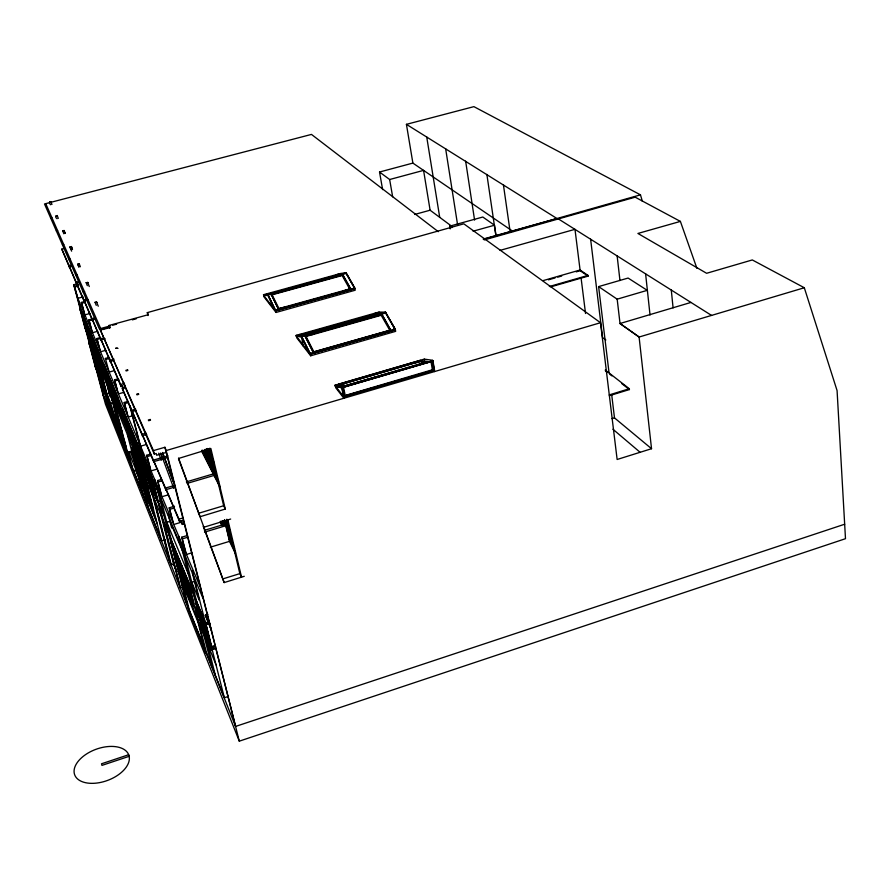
<?xml version="1.0" encoding="UTF-8"?>
<svg xmlns="http://www.w3.org/2000/svg" width="890" height="890" viewBox="0 0 890 890"><rect width="100%" height="100%" fill="white"/><g stroke="black" fill="none" stroke-linecap="round" stroke-linejoin="round"><path stroke-width="1.33" d="M132.421 467.684L128.405 452.387L132.02 450.93M128.638 754.742L101.527 763.787L101.961 765.389L129.117 756.322M76.373 284.032L73.759 284.756L105.432 404.049L239.288 741.17L845.489 538.695L837.078 390.588L804.304 287.748L752.306 259.947L706.615 273.286L637.919 233.458L680.394 221.41L696.903 268.324M165.351 539.618L161.613 540.753L102.606 393.391L235.583 726.429L844.677 524.221M188.001 581.07L172.171 542.633L171.381 542.878L187.178 581.315L188.146 581.003L206.569 653.293L224.336 697.76L228.274 696.481M214.312 645.695L211.698 646.529L206.146 624.535L210.085 623.3M208.393 623.59L205.557 623.979L211.464 647.341L215.402 646.084M215.591 646.54L211.464 647.341M211.197 649.466L215.169 648.209M196.712 601.785L195.867 602.04L202.442 627.917L211.386 649.923L215.358 648.665M205.657 652.492L206.269 652.303M189.359 609.973L188.769 610.162L205.946 653.482L206.569 653.293M202.442 627.917L203.276 627.661L208.961 641.601M203.232 526.357L224.158 582.583L244.261 576.297M609.038 372.754L598.614 286.591L628.106 278.058L647.252 290.34L617.171 299.174L620.03 323.548L639.098 337.021L651.536 448.716L617.137 459.485L600.505 322.725L463.812 223.824L147.295 312.635L148.007 315.55M211.542 630.654L205.334 615.124L207.948 614.311M198.47 621.487L197.847 621.687L205.946 653.482M198.481 621.71L197.858 621.91L180.948 579.88L181.549 579.702M208.316 621.932L204.533 623.122L211.386 649.923M208.505 622.377L204.711 623.567L195.867 602.04M196.423 603.787L204.522 623.501L205.379 623.234L197.268 603.531L196.423 603.787L202.253 626.749L203.087 626.482L210.263 644.071M171.381 542.878L176.954 564.56L192.919 603.809L193.742 603.553L177.733 564.327L172.171 542.633M171.514 540.664L170.724 540.898L177.01 565.339L193.797 606.657L194.621 606.402L202.275 625.192M169.133 560.01L171.236 564.839L174.173 563.949M222.522 578.99L239.844 573.638L241.524 577.132L227.873 519.882M612.053 418.634L614.489 417.888L651.536 448.716M181.193 580.669L181.794 580.48M195.199 581.237L191.773 582.294L199.282 600.361L192.44 573.316M180.303 587.99L182.973 587.166M609.283 394.893L629.319 388.741L629.419 389.564L609.383 395.705M203.877 527.225L230.655 519.048M173.928 562.825L173.372 563.003L176.91 571.781M176.954 564.56L177.733 564.327M177.01 565.339L177.789 565.106M178.69 458.428L210.863 448.538L225.292 509.047L200.039 516.734L178.478 458.773M224.591 519.727L229.398 539.83L230.265 539.562L234.526 548.296M187.123 535.58L181.794 537.182L186.455 554.47L191.762 552.857M210.34 547.194L230.388 541.087M204.422 530.34L225.715 523.91L228.374 533.31M182.494 538.817L187.668 537.249M204.5 532.153L226.505 525.5M175.308 486.908L166.163 489.611L178.979 519.159L182.728 518.036M198.459 513.319L223.646 505.754L225.292 509.047M166.163 489.611L179.613 521.662L183.351 520.539M174.529 506.221L169.234 507.801L173.75 524.499L181.66 522.119M180.715 520.728L182.328 524.433L184.197 523.876M639.109 337.021L804.304 287.748M169.879 509.303L173.862 508.123M690.963 302.433L619.996 323.526L639.109 337.021M187.067 483.426L214.49 475.305L219.396 484.905M148.352 495.63L147.64 495.83L139.341 475.327L132.643 449.661L133.333 449.461L141.521 469.375L140.809 469.586L132.643 449.661M131.987 447.592L139.374 475.861L148.319 497.988L149.031 497.777L141.499 468.808L140.787 469.019L131.987 447.592L132.677 447.392L143.29 488.076M150.043 499.913L149.331 500.124L151.111 504.508L151.823 504.296L142.945 472.601L142.233 472.812L143.969 477.062L144.692 476.851M161.546 479.387L157.597 480.555L161.969 496.709L168.544 494.762M137.727 460.519L141.588 469.898L149.464 500.792L150.165 500.58M154.682 493.171L149.442 480.555L148.686 480.778L163.827 515.132M158.264 501.76L160.334 501.148M152.991 507.534L149.464 500.792M340.024 384.914L346.332 383.067M414.428 363.165L419.735 361.596L426.944 362.664M341.571 386.883L341.816 387.818L335.408 386.071L343.807 396.862L434.531 370.184L432.918 360.695L341.571 386.883L334.985 385.214L335.23 386.127L341.816 387.818L432.729 361.184L432.484 360.261L424.285 359.115L334.985 385.214M147.295 312.635L148.396 314.671L109.014 325.462L109.737 327.042L100.214 329.656L153.425 450.607L164.917 447.27L166.185 450.551L600.505 322.725M158.197 481.957L162.147 480.789M201.518 450.974L212.076 471.678L212.955 471.422M207.459 448.504L213.455 473.013L214.334 472.757L218.718 481.301M167.287 457.683L153.992 461.565L165.484 488.054L173.305 485.74M186.344 481.891L213.722 473.792L209.951 466.416M338.745 384.213L420.125 360.428L427.801 361.54L345.02 385.771L338.745 384.213L338.99 385.125M340.748 384.513L422.038 360.739M340.314 384.736L420.369 361.329L428.046 362.453M335.408 386.071L335.752 387.784L343.874 398.253L341.649 386.994L432.918 360.695M342.861 387.35L432.095 361.207L433.63 370.173L344.641 396.339L342.583 387.005L344.641 396.339M344.363 395.994L433.63 370.173M343.529 396.517L434.531 370.184M150.721 454.089L146.772 455.246L151.022 470.888L157.586 468.963M139.341 475.327L140.03 475.127L147.306 493.06M139.374 475.861L140.053 475.661M146.761 474.481L146.027 474.704L137.327 453.733L138.05 453.522L132.721 433.007L131.998 433.219L140.576 453.678L141.321 453.466L143.023 460.03M151.155 475.761L147.684 467.517L153.225 488.955L156.228 496.186L149.52 480.322L148.775 480.544L156.362 498.812L150.432 475.85L151.333 475.516L143.056 455.891L142.3 456.103L150.566 475.75L157.063 500.97M133.177 435.21L132.176 431.339L131.453 431.561L137.472 454.69L146.783 477.162L147.518 476.951L146.483 474.448M131.453 431.561L140.631 453.444L141.376 453.221L149.275 483.726M137.472 454.69L138.184 454.478L134.179 439.07M100.214 329.656L154.304 454.067L156.217 453.5L156.662 455.246L166.219 452.454M147.328 456.548L151.289 455.391M143.702 457.805L142.945 458.027L150.432 475.85M146.694 434.465L142.734 435.599L153.369 460.13L167.965 455.869M140.553 446.202L145.804 444.677M128.405 452.387L131.019 451.63M127.659 431.016L128.349 430.816L122.486 408.321L121.785 408.532L127.659 431.016L136.337 451.953L137.049 451.742M385.737 313.013L385.515 312.168L301.343 336.053L310.187 354.131L395.36 329.901L395.316 329.233L385.548 312.312L395.371 329.712L310.187 353.942L301.443 336.743L296.259 336.031L310.343 354.153L395.371 329.712L395.661 331.347L310.677 355.789L296.748 337.822L296.415 336.231M549.353 286.513L588.001 275.411L588.09 276.123L550.788 286.847M121.785 408.532L130.329 428.902L131.053 428.691L137.082 451.853L143.902 468.251M131.019 428.958L130.296 429.169L122.297 410.112L122.998 409.912L131.064 429.314M128.204 429.859L127.515 430.059L135.603 449.584M136.215 410.379L132.276 411.503L142.155 434.276L146.105 433.13M312.012 334.762L306.071 336.464L313.903 351.917L389.82 330.346L381.187 315.282L312.034 334.818M543.1 280.617L580.08 270.015L588.001 275.411M548.485 279.816L555.082 277.925M557.73 277.168L561.69 276.022M576.208 271.862L580.169 270.727L588.09 276.123M124.711 384.947L125.401 387.617L122.286 388.496L131.731 410.268L135.669 409.144M121.897 416.743L122.575 416.542L117.291 396.339M104.664 366.324L109.77 385.737L115.255 398.931L114.588 399.12L109.403 379.363L104.008 366.502L104.664 366.324L110.071 379.374L116.123 402.803L122.475 418.511L123.154 418.322L117.358 396.139L116.612 396.54L110.916 382.956L111.584 382.767L117.28 396.528M128.138 401.368L124.222 402.48L128.193 417.043L133.4 415.552M119.905 427.456L120.55 427.267L119.127 423.751L118.481 423.929L119.905 427.456L111.895 398.92L112.54 398.731M484.104 239.176L640.466 194.843L642.369 201.296M300.787 335.096L374.701 314.27L380.442 314.393M109.77 385.737L109.125 385.915L115.144 400.834L115.811 400.645L119.961 410.624M105.688 390.666L105.087 390.832L103.418 386.716L104.019 386.549L110.627 403.137L113.13 402.436L115.222 408.766M113.297 402.325L113.942 402.147M116.123 402.803L116.79 402.614L122.575 416.542M124.7 403.593L128.616 402.48M390.866 329.945L313.269 352.006L304.947 335.575L381.676 313.947L390.91 330.613L381.676 313.947M301.343 336.053L310.109 353.464L395.316 329.233M313.347 352.674L338.756 345.442M341.426 344.686L349.447 342.405M353.464 341.259L357.48 340.125M360.15 339.357L368.171 337.076M372.187 335.942L376.203 334.796M378.873 334.039L386.894 331.759M484.216 239.933L635.182 197.18L680.394 221.41M345.009 290.396L349.714 289.072L342.138 275.533L272.118 294.824L279.015 308.697L284.622 307.172M113.197 360.617L110.516 361.362L120.55 384.491L124.455 383.39M303.445 346.466L301.443 336.743L296.403 336.231L296.17 335.385L378.984 312.067L385.515 312.168M300.264 334.907L376.526 313.658M110.516 361.362L121.107 386.627L122.653 386.193L123.143 388.096M299.852 335.308L299.63 334.473L304.536 334.94L381.198 313.325L375.091 313.213L375.313 314.048L380.197 314.148M103.518 387.272L105.443 392.023L106.055 391.845M301.421 336.72L384.402 313.391M304.947 335.575L305.025 336.242L381.732 314.615M106.922 394.003L109.381 393.313L113.13 402.436M118.459 378.706L114.532 379.808L118.381 393.903L123.599 392.423M121.83 430.749L118.615 424.586L111.606 397.964L112.251 397.786L122.331 436.1M276.034 312.457L355.188 290.229L354.799 288.015L346.21 272.807L340.781 273.43L263.518 294.712L264.063 296.993L276.034 312.457L267.89 295.313L263.74 295.491L275.7 310.922L354.899 288.705L275.522 310.699L267.734 294.434L346.21 272.807L346.433 273.686M500.091 250.368L574.985 229.331L580.169 270.727M104.052 373.7L104.697 373.522L99.669 354.431L99.024 354.609L94.051 342.75L94.674 342.572L99.669 354.632M109.337 357.357L105.398 358.447L109.136 372.098L114.376 370.629M101.16 365.367L92.872 346.722L88.01 328.343L88.622 328.165L93.361 339.646L99.013 361.529L104.586 375.335L105.22 375.146L99.702 354.187L99.057 354.365L93.572 341.293L94.195 341.126L99.636 361.696L99.013 361.874L93.572 341.293M101.671 380.442L101.082 380.608L95.108 365.868L95.686 365.701L101.182 379.207M103.507 364.967L109.103 386.249L109.759 386.06L104.163 364.789L103.507 364.967L109.459 379.151L110.126 378.962L115.811 400.645M109.403 379.363L110.071 379.185M152.802 496.275L89.412 342.294L88.822 342.461L95.375 367.147L103.685 386.026M110.382 381.365L111.061 381.176L116.757 402.925L116.101 403.114L110.382 381.365L116.668 396.339L122.475 418.511M114.977 380.842L118.904 379.741M473.091 231.2L494.495 225.226L496.042 235.705M271.717 293.277L275.711 292.165M287.67 288.838L291.653 287.726M294.312 286.992L298.306 285.879M303.624 284.399L314.259 281.44M323.559 278.848L330.212 277.001M332.871 276.267L336.854 275.155M483.17 239.087L556.973 218.517L406.43 124.344L412.882 163.093L513.107 231.511M109.759 358.314L105.81 359.415L105.398 358.447M99.013 361.529L99.636 361.351L104.697 373.522M105.187 338.756L101.182 339.858L110.06 360.317L114.065 359.193M95.375 367.147L95.953 366.98L99.903 376.704M99.346 366.68L98.734 366.858L97.099 362.864L97.711 362.697L105.443 392.023M268.88 294.134L273.241 292.921M332.148 276.69L340.336 275.088M99.524 337.788L96.888 338.523L100.514 351.75L105.788 350.293M95.764 358.091L95.152 358.258L89.289 343.963L89.879 343.807L95.853 358.57M271.072 294L278.392 308.741L350.66 288.672L350.716 289.306L278.481 309.375L271.072 294L342.594 274.287L350.66 288.672M267.734 294.434L275.444 310.065L354.799 288.015M414.629 214.468L430.104 210.218L451.953 226.427M450.184 228.886L449.739 226.16L482.814 217.027L494.495 225.226M102.617 329.578L110.46 327.42M91.581 319.154L88.911 319.877L92.438 332.715L97.766 331.258M142.111 454.968L80.378 308.285L79.8 308.485L85.874 322.948L86.475 322.792L92.883 347.078L93.495 346.911L88.154 326.764L87.543 326.93L92.76 339.346L93.383 339.179L98.467 358.414M88.01 328.343L92.727 339.613L93.361 339.435M91.18 340.837L90.58 341.003L84.817 327.097L85.407 326.942L80.801 309.587L80.2 309.753L85.885 323.293L86.497 323.126M97.266 339.424L101.237 338.322M95.074 318.887L92.404 319.61L100.759 338.879L103.429 338.144M79.8 308.485L84.995 328.043L96.676 354.587M263.518 294.712L267.745 294.523L346.266 273.441M267.812 295.068L342.283 274.543M270.549 294.59L342.45 274.788M271.161 294.635L342.65 274.921L350.716 289.306M92.872 346.722L93.483 346.555L98.289 358.125L97.666 358.303L92.727 339.613M95.052 302.289L96.799 302.355L95.052 302.289L96.254 305.359M88.232 299.652L84.216 300.742L92.004 318.698L94.674 317.975M89.278 320.723L93.283 319.632M84.995 328.043L85.585 327.876L88.689 335.352M110.082 325.951L99.346 328.888L44.5 203.966L311.467 134.412L438.281 231.678M112.696 325.228L116.623 324.16M132.321 319.855L136.237 318.776M85.329 301.365L81.446 302.411L84.873 314.882L90.035 313.469M412.882 163.093L379.529 172.026L389.653 179.513L423.573 170.379L430.104 210.218M86.141 282.631L87.821 282.675L86.141 282.631L87.331 285.657M83.137 291.953L84.606 291.553M73.759 284.756L77.853 298.317L83.082 296.904M79.154 282.419L76.562 283.109L83.849 299.897L86.519 299.174M81.791 303.201L84.383 302.5M77.775 264.141L79.388 264.174L77.775 264.141L78.743 266.711M71.934 265.509L69.242 266.221L76.217 282.319L78.809 281.618M76.217 282.319L77.052 284.956L78.353 284.6M78.442 285.134L74.515 286.191L103.418 395.082M74.838 286.936L77.463 286.235M70.944 249.489L69.976 246.919L71.345 246.552L72.502 249.512M69.976 246.919L71.534 246.942M64.436 248.421L61.811 249.111L69.075 265.854L71.689 265.164M75.795 275.244L77.23 274.854M68.897 259.546L70.288 259.179M406.43 124.344L473.903 106.644L640.466 194.843M63.846 233.781L62.701 230.844L64.024 230.499L65.17 233.436M64.191 230.855L62.701 230.844M62.422 244.783L63.769 244.439M55.892 215.803C59.241 215.246 53.255 216.114 57.027 218.718M56.315 230.877L57.627 230.543M49.584 201.863C52.788 201.285 47.014 202.23 50.708 204.767M50.552 217.761L51.831 217.427M133.567 470.543L135.525 470.076L157.319 524.221M342.216 273.975L337.132 274.465L337.343 275.233L339.88 274.999M266.722 293.856L270.76 293.667L270.972 294.457M263.729 295.502L267.968 295.313L267.745 294.523M379.04 312.713L381.665 312.835M296.17 335.385L301.309 335.897L301.543 336.754M341.204 385.214L343.573 385.804M558.397 218.929L711.588 315.438M598.614 286.591L617.193 299.196M449.739 226.16L451.797 227.684M605.834 339.958L602.563 337.51L590.615 239.188M605.267 369.995L629.319 388.741M605.367 370.796L607.547 372.498M609.739 374.201L611.919 375.914M621.765 383.59L629.419 389.564M612.932 429.236L640.11 452.298M432.095 361.207L433.297 369.839M393.525 327.798L395.371 329.712M385.593 312.98L395.36 329.901M346.332 273.686L354.242 287.548M346.933 274.61L354.187 287.481M210.396 455.624L214.156 462.867M203.632 450.83L205.401 454.289L204.478 450.429M210.507 464.235L205.679 454.823L204.444 449.684M217.305 477.507L214.167 471.366L208.816 449.005M202.753 450.129L211.264 466.738M204.233 454.378L209.217 464.113M201.897 450.385L210.986 468.185L206.458 449.283M213.455 473.013L219.696 485.228M201.796 450.429L204.311 455.346M207.448 461.498L208.705 463.957M220.342 487.898L213.611 474.704L207.604 449.595M305.025 336.242L312.746 351.494M226.494 523.164L229.865 529.973M221.955 521.551L223.334 524.366L222.433 520.639M233.503 545.214L230.121 538.294L225.893 520.617M221.298 521.151L223.668 525.99M220.653 521.451L222.411 525.056M230.988 542.322L232.19 544.78M220.453 521.407L222.222 525.033M229.398 539.83L235.483 552.301M220.142 521.996L221.955 525.734M235.505 553.658L229.52 541.354L224.425 520.038M178.567 458.094L224.158 582.583M121.797 385.37L123.387 389.041M76.707 284.155L69.075 265.854M77.052 284.956L84.35 301.788L83.849 299.897M77.853 298.317L84.539 314.07L81.446 302.411M84.873 314.882L92.082 331.859L88.911 319.877M92.438 332.715L100.125 350.827L96.888 338.523M100.514 351.75L108.725 371.119M109.136 372.098L117.936 392.846L114.532 379.808M118.381 393.903L127.715 415.908L124.222 402.48M128.193 417.043L150.455 469.564L146.772 455.246M151.022 470.888L161.368 495.285L157.597 480.555M161.969 496.709L173.105 522.964L169.234 507.801M173.75 524.499L185.754 552.812L181.794 537.182M186.455 554.47L199.827 585.998M143.234 456.581L202.842 597.991M184.82 556.573L169.99 521.317L166.797 522.274L188.313 573.994M80.801 309.587L86.552 323.471M132.721 433.007L141.365 453.811M85.373 326.697L90.513 339.046M93.483 346.355L95.653 351.583M97.566 356.189L91.036 334.117M99.636 361.162L101.927 366.658L97.221 348.824M104.408 372.621L102.072 367.014L97.366 349.158M109.782 385.548L112.262 391.511L107.412 373.066M114.443 396.762L112.418 391.889L107.568 373.433M116.801 402.436L119.416 408.733M122.253 415.563L119.583 409.133L114.476 389.865M135.814 448.159L128.204 429.636L123.31 410.857M138.061 453.322L146.494 473.591L144.38 465.292M155.739 495.697L157.308 499.479M205.334 615.124L211.153 629.108M102.172 367.815L113.286 394.57M121.029 413.194L135.035 446.902M87.053 333.439L150.021 485.528M153.992 498.155L162.47 518.725M162.903 519.771L205.401 622.844M172.56 543.812L176.109 552.434L181.382 573.027L177.8 564.238M197.591 604.588L200.072 610.596L205.735 632.701L208.271 638.92L202.742 617.082L200.228 610.974M204.433 621.187L202.898 617.471L210.429 646.852L202.253 626.749M98.223 364.411L100.937 372.91L99.624 369.695M114.165 403.192L113.041 400.455L117.091 414.284M143.513 474.537L144.914 477.952M170.724 540.898L187.323 581.259L193.797 606.657M88.822 342.461L95.097 357.736L95.697 357.569L105.309 393.881M111.606 397.964L113.219 401.891L113.864 401.702L123.988 440.205M114.499 405.996L115.066 407.375M146.494 484.026L145.782 482.302L147.351 488.343M135.847 458.862L139.619 468.062M139.819 468.552L143.691 478.008M101.015 374.957L101.783 377.015M146.65 486.619L148.196 490.579M192.885 601.217L181.616 573.583L176.331 552.979L187.968 581.237L193.364 602.397M203.076 626.193L205.568 632.323M208.427 639.32L210.485 644.371M137.917 466.761L141.699 476.039M141.899 476.528L144.48 482.87L140.286 466.749M174.752 557.663L187.99 590.137M102.517 380.642L103.841 383.901L102.45 378.639M118.659 420.269L118.092 418.867L119.538 424.363L118.96 422.961M148.341 493.127L149.754 496.609M95.63 365.345L97.455 369.828M99.547 374.957L100.948 378.439M143.768 483.993L139.964 474.626L133.778 450.93L137.527 460.041L143.969 484.483L147.44 493.038M103.896 385.871L104.564 387.506L102.139 378.328M130.229 451.453L147.529 494.095M178.456 572.059L216.003 664.808M98.846 377.838L117.725 424.675M121.407 433.808L124.934 442.541M128.816 452.176L156.329 520.383M176.565 571.436L173.617 564.115L159.521 509.436M99.702 381.087L113.52 415.419L122.753 443.476M122.331 437.29L125.857 446.057M180.014 586.833L180.459 587.945L151.934 477.218M189.37 610.251L203.543 645.717M57.171 215.469L58.306 218.384M50.819 201.541L51.954 204.444M96.565 301.877L98.256 306.238M87.609 282.23L89.278 286.547M79.188 263.763L80.356 266.744M71.345 246.552L72.312 249.122M77.975 264.553L78.943 267.122M64.024 230.499L64.992 233.069M70.165 247.309L71.612 251.158M158.72 453.166L161.29 460.23M162.514 452.454L175.475 487.32M162.648 453.01L173.194 481.39M160.701 452.999L173.806 488.376M160.934 453.956L162.859 459.129M235.583 726.429L164.917 447.27M110.627 403.137L119.894 431.238L123.821 446.146M304.536 334.94L304.758 335.797M46.057 204.834L45.735 203.643L101.315 329.934M378.984 312.067L379.196 312.902M98.879 366.012L101.671 376.57M88.622 328.165L93.483 346.555M107.078 398.264L97.411 361.741L96.81 361.907L98.69 366.491L99.302 366.324L109.014 403.081M106.188 397.196L109.971 411.492M84.761 319.21L91.169 342.939M94.006 354.064L101.772 382.956M84.65 318.943L89.033 335.497M93.895 353.786L99.424 374.668L91.959 349.08M82.781 314.493L87.253 331.191M69.331 266.199L69.798 267.99M89.879 343.807L95.686 365.701M68.552 264.419L69.642 267.623L61.811 249.111M424.285 359.115L424.519 360.016M420.125 360.428L420.369 361.329M114.788 403.926L129.851 461.243M92.404 319.61L101.282 340.892L100.759 338.879M92.004 318.698L92.516 320.656L84.216 300.742M124.912 443.721L128.894 458.851M113.609 401.824L116.523 412.904M116.646 413.361L117.803 417.766M116.078 411.981L118.67 421.86M123.254 439.593L127.214 454.657M111.35 395.605L126.28 452.309M106.01 380.508L109.381 393.313M99.057 354.365L104.586 375.335M107.801 387.617L108.814 391.455M109.147 392.735L110.204 396.751M92.76 339.346L98.178 359.872M100.158 368.404L114.576 423.028M101.293 374.234L101.983 376.87M104.197 385.214L105.231 389.153M110.06 360.317L110.605 362.386L101.182 339.858M144.258 491.792L148.43 507.756M127.415 434.62L137.905 474.704M138.851 478.353L142.979 494.095M111.584 382.767L116.79 402.614M109.459 379.151L115.144 400.834M140.631 453.444L146.783 477.162M138.484 446.947L143.735 466.972M122.286 388.496L132.31 412.482L131.731 410.268M135.814 440.617L140.876 460.086M135.647 440.216L140.698 459.674M145.393 478.264L161.613 540.753M152.212 505.631L144.625 476.417L143.913 476.628L141.899 471.733L142.611 471.533L153.481 513.341M120.55 384.491L121.107 386.627M144.213 476.239L145.47 481.09M147.484 488.844L150.599 500.859M149.364 499.045L152.335 510.493M144.825 484.205L146.572 490.88M130.329 428.902L136.337 451.953M140.787 469.019L148.319 497.988M128.538 423.295L133.5 442.363M128.383 422.917L133.344 441.985M139.007 463.623L145.259 487.664M125.902 417.021L130.83 435.944M125.746 416.654L130.674 435.566M136.27 456.982L142.489 480.845M135.024 453.933L141.221 477.719M151.333 475.516L179.68 585.498M151.211 475.627L152.468 480.856M153.18 483.281L155.427 492.303M132.276 411.503L142.734 436.556L142.155 434.276M130.162 406.029L171.236 564.839M109.014 325.462L109.704 328.143M123.877 382.9L125.256 388.24M129.751 405.606L143.602 459.14M144.291 461.832L170.402 562.747M138.729 441.896L169.289 559.966M167.965 513.397L171.681 527.959M179.969 561.801L185.52 583.161M153.992 461.565L166.107 490.479L165.484 488.054M153.369 460.13L153.97 462.477L142.734 435.599M157.575 486.329L189.414 610.351L188.825 610.529L180.948 579.88M154.66 479.465L186.277 602.486M182.094 544.168L197.702 605.667M198.681 609.55L215.391 675.365M178.701 536.169L211.798 666.365M187.178 581.315L192.919 603.809M153.425 450.607L154.304 454.067M183.918 571.402L189.514 592.962M109.904 406.43L113.597 420.937M107.957 401.601L111.628 415.997M181.482 521.106L182.328 524.433M192.518 570.601L193.519 574.595M193.531 575.897L211.731 647.887M212.065 649.199L224.336 697.76M178.979 519.159L179.613 521.662M197.268 603.531L203.087 626.482M166.185 450.551L239.288 741.17M206.58 448.76L212.076 471.678M223.88 520.928L224.836 524.911M223.746 521.395L224.391 524.065M206.48 450.173L209.284 461.854M223.39 520.672L224.291 524.421M205.301 449.272L207.47 458.328M209.884 448.148L223.646 505.754M226.861 519.226L239.844 573.638M209.729 448.593L216.047 475.038M226.883 520.65L232.045 542.232M208.649 448.949L214.334 472.757M225.782 520.806L230.265 539.562M208.494 449.339L214.179 473.124M225.927 522.441L229.119 535.758M208.049 449.228L214.167 474.804M225.148 520.65L226.116 524.7M269.503 302.923L269.826 304.447M310.343 354.153L310.677 355.789M341.938 387.339L343.807 396.862M379.529 172.026L382.622 189.626M389.653 179.513L392.657 196.812M432.584 360.372L434.498 371.575M426.722 136.971L439.716 217.349M445.645 148.752L457.571 224.681M465.637 161.157L474.581 220.097M486.875 174.418L495.908 235.794M503.406 184.708L510.159 231.923M275.444 310.065L275.522 310.699M278.392 308.741L278.481 309.375M581.037 277.624L585.542 313.502M611.686 394.637L614.489 417.888M310.109 353.464L310.187 354.131M617.137 255.897L619.963 280.528M645.606 273.842L650.034 315.027M671.283 290.029L673.085 307.873M342.594 274.287L342.65 274.921M432.384 369.784L345.198 395.483L343.529 387.028L352.707 384.313L430.949 361.351L432.384 369.784M150.176 419.468L148.341 420.002L148.674 420.714L150.51 420.18L150.176 419.468M138.417 393.68L136.66 394.192L136.971 394.849L138.729 394.348L138.417 393.68M127.559 369.851L125.857 370.34L126.146 370.941L127.849 370.463L127.559 369.851M117.758 348.324L115.845 348.224L117.758 348.324M128.961 755.499L128.104 753.507A28.825 16.61 -20.1 0 0 83.048 756.489A28.825 16.61 -20.1 0 0 91.114 783.345A28.825 16.61 -20.1 0 0 129.35 757.657L128.961 755.499M147.473 467.005L144.08 458.962L149.576 480.188L153.002 488.432L147.473 467.005"/></g></svg>
